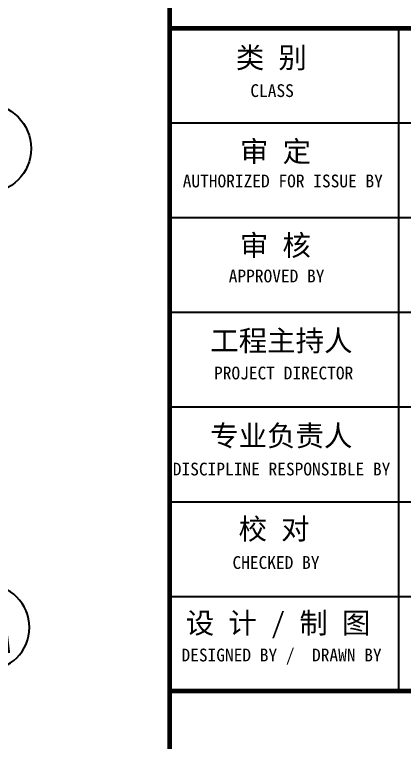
# Model space of a CAD drawing. Extents: x -522490 to 417652, y 450811 to 1108047.
# Drawn here: x 394752 to 398250, y 884700 to 891235 of the extents above; entities that cross this region are included whole.
import ezdxf
from ezdxf.enums import TextEntityAlignment as Align

# ---------------------------------------------------------------- set-up
doc = ezdxf.new("R2010")
doc.units = 0
doc.header["$LTSCALE"] = 1000
doc.header["$MEASUREMENT"] = 0
for name, color, linetype in [('AXIS', 3, 'Continuous'), ('AXIS_TEXT', 7, 'Continuous'), ('PUB_TEXT', 7, 'Continuous'), ('PUB_TITLE', 4, 'Continuous')]:
    doc.layers.add(name, color=color, linetype=linetype)
doc.styles.add('_TCH_AXIS', font='COMPLEX', dxfattribs={"bigfont": 'GBCBIG'})
doc.styles.add('COMPLEX', font='COMPLEX')
doc.styles.add('TQ', font='')
doc.styles.get('TQ').set_extended_font_data('SimSun')

# ---------------------------------------------------------------- blocks, each defined once
blk = doc.blocks.new('_AXISO')
blk.add_circle((0, 0), 0.5)
at = {"layer": 'AXIS_TEXT', "style": 'COMPLEX', "width": 1.041667}
blk.add_attdef('A', text='', height=0.56, dxfattribs=at).set_placement((-0.25, -0.28), (0.25, -0.28), align=Align.FIT)

msp = doc.modelspace()

# ---------------------------------------------------------------- linework, layer by layer
at = {"layer": 'PUB_TITLE'}
for p, q in [((398199.5, 885161.6), (398199.5, 891111.6)), ((396142.5, 890261.6), (401752.5, 890261.6)), ((396142.5, 889411.6), (401752.5, 889411.6)), ((396142.5, 888561.6), (401752.5, 888561.6)), ((396142.5, 887711.6), (401752.5, 887711.6)), ((396142.5, 886861.6), (401752.5, 886861.6)), ((396142.5, 886011.6), (401752.5, 886011.6)), ((396142.5, 885161.6), (401752.5, 885161.6))]:
    msp.add_line(p, q, dxfattribs=at)
at = {"layer": 'PUB_TITLE', "lineweight": 40, "const_width": 42.5}
for points in [[(396142.5, 915389.7), (396142.5, 875389.7)], [(396142.5, 891111.6), (401752.5, 891111.6)], [(396142.5, 885161.6), (401752.5, 885161.6)]]:
    msp.add_lwpolyline(points, dxfattribs=at)

# ---------------------------------------------------------------- block references
at = {"layer": 'AXIS'}
ref = msp.add_blockref('_AXISO', (394500.6, 890032.7), dxfattribs=dict(at, xscale=800, yscale=800, zscale=800))
ref.add_attrib('A', 'B', dxfattribs={"layer": 'AXIS_TEXT', "height": 448.3, "style": '_TCH_AXIS', "width": 0.924665}).set_placement((394332.8, 889808.6), (394668.4, 889808.6), align=Align.FIT)
ref = msp.add_blockref('_AXISO', (394500.6, 885732.7), dxfattribs=dict(at, xscale=-770.0000000000001, yscale=770.0000000000001, zscale=770.0000000000001))
ref.add_attrib('A', '1/A', dxfattribs={"layer": 'AXIS_TEXT', "height": 435.58, "style": '_TCH_AXIS', "width": 0.381818}).set_placement((394282.8, 885515), (394718.4, 885515), align=Align.FIT)

# ---------------------------------------------------------------- texts
at = {"layer": 'PUB_TEXT', "attachment_point": 1, "style": 'TQ'}
for s, insert, char_height, width in [('类 别', (396737.5, 890941.6), 187, 1111.8), ('CLASS', (396867.4, 890609.4), 114.75, 2399.55), ('审 定', (396774.6, 890099.4), 187, 805.34), ('AUTHORIZED FOR ISSUE BY', (396260.7, 889798.3), 114.75, 2399.55), ('审 核', (396773, 889256.9), 187, 1427.856), ('APPROVED BY', (396673.5, 888945.1), 114.75, 2399.55), ('工程主持人', (396508.3, 888400.2), 187, 1739.562), ('PROJECT DIRECTOR', (396541.8, 888074), 114.75, 2399.55), ('专业负责人', (396507.5, 887546.9), 187, 1661.535), ('DISCIPLINE RESPONSIBLE BY', (396171.7, 887211.8), 114.75, 2399.55), ('校 对', (396761.6, 886710.2), 187, 2006.142), ('CHECKED BY', (396707, 886372.7), 114.75, 2399.55), ('设 计 / 制 图', (396288.4, 885865.9), 187, 2576.963), ('DESIGNED BY /  DRAWN BY', (396249.7, 885542.2), 114.75, 2399.55)]:
    msp.add_mtext(s, dxfattribs=dict(at, insert=insert, char_height=char_height, width=width))

doc.saveas('drawing.dxf')
